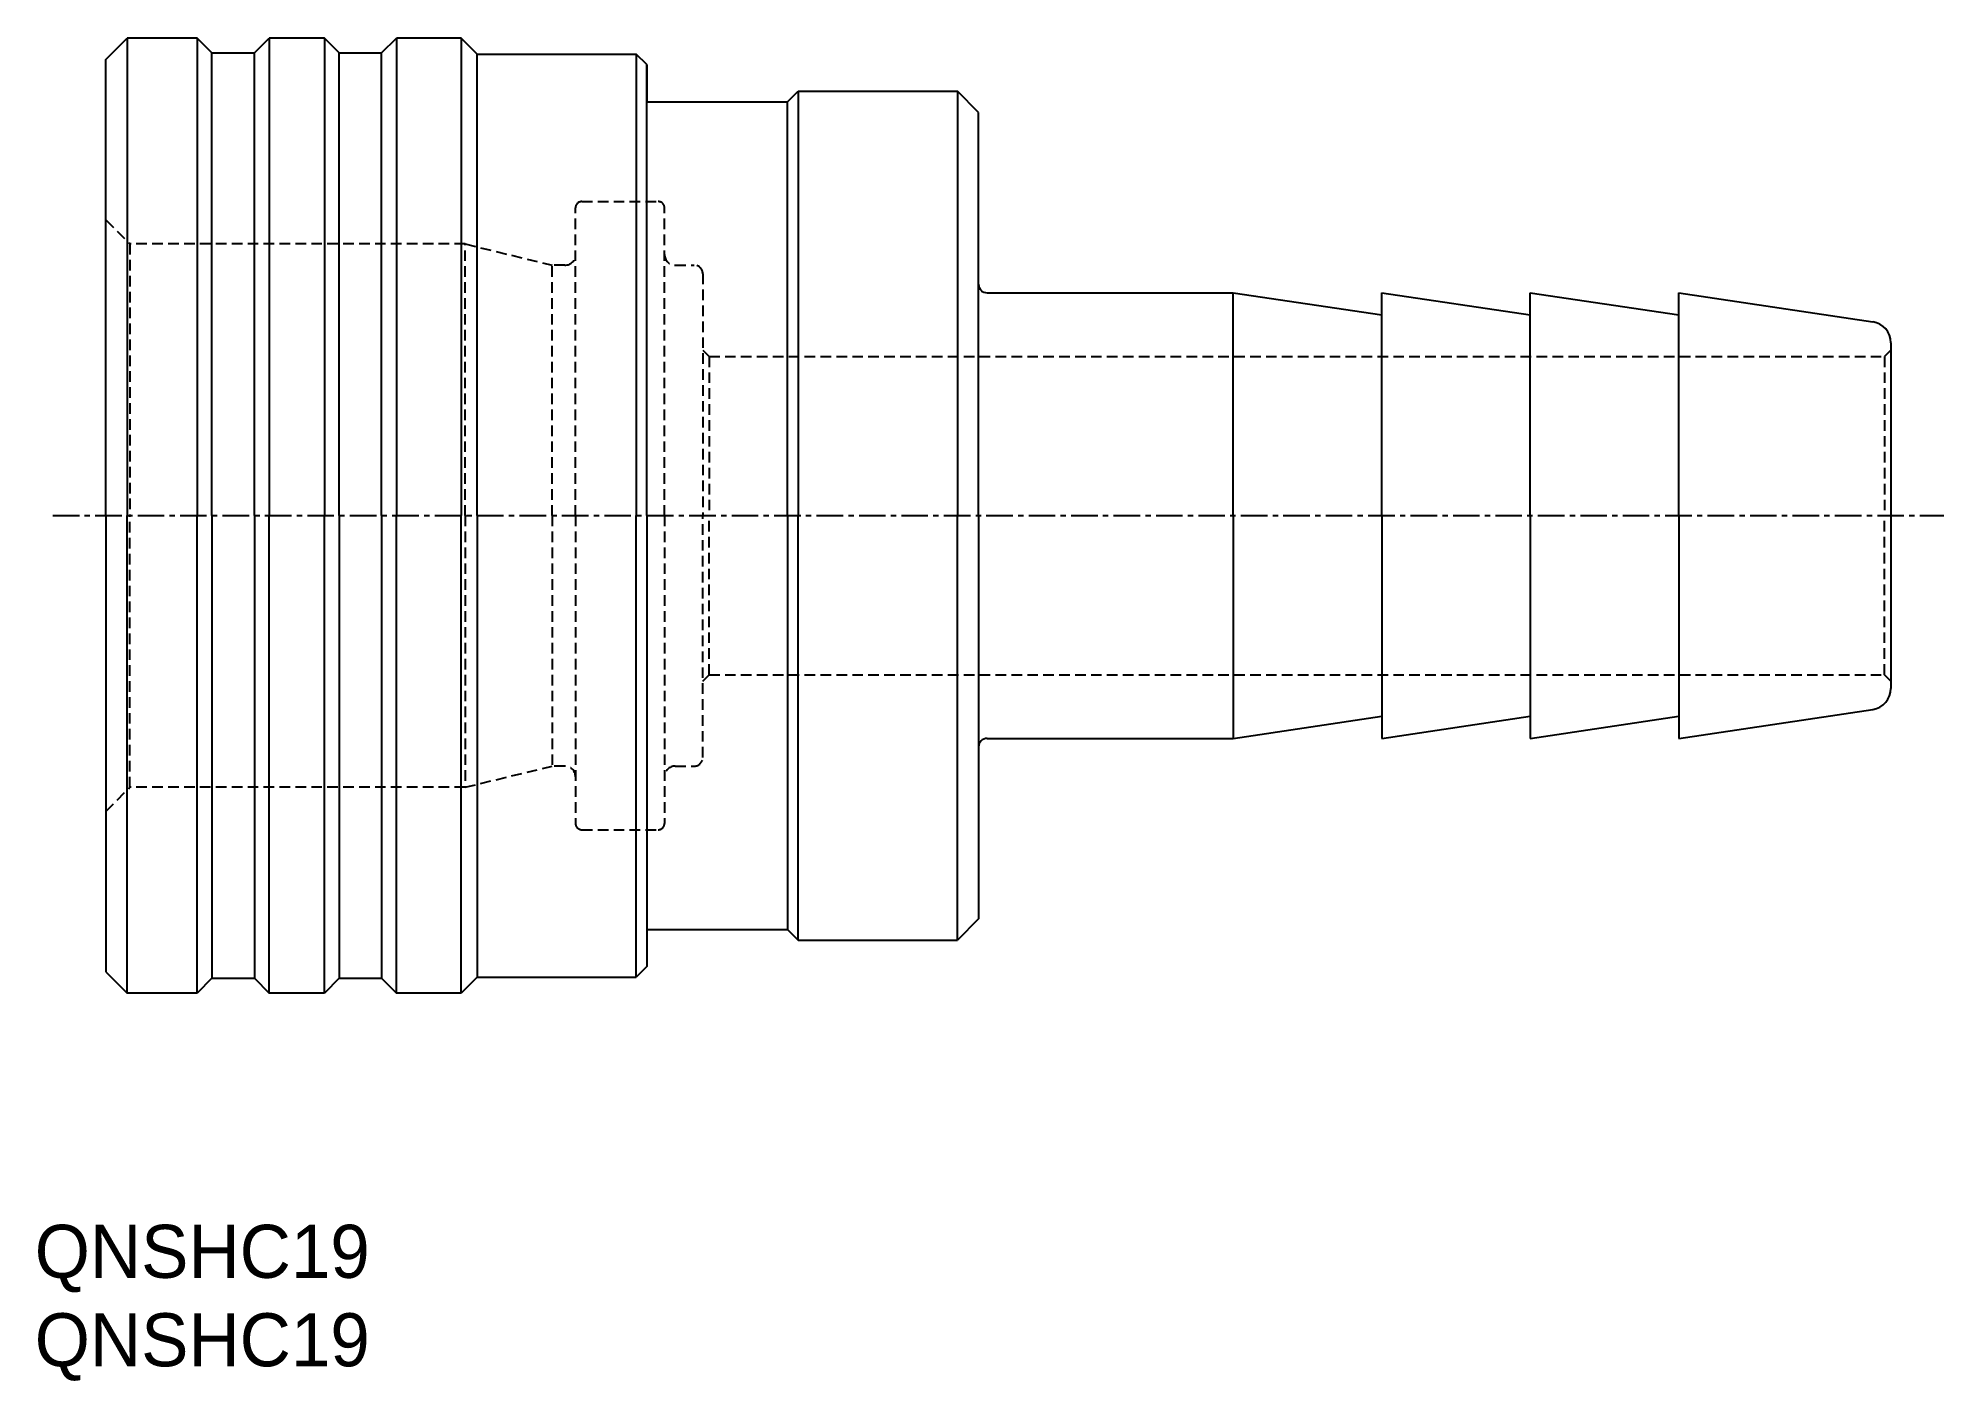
# Model space of a CAD drawing. Extents: x 145.2 to 235, y 191.5 to 254.8.
import ezdxf

# ---------------------------------------------------------------- set-up
doc = ezdxf.new("R2010")
doc.units = 0
doc.linetypes.add('CENTER', pattern=[2, 1.25, -0.25, 0.25, -0.25])
doc.linetypes.add('DASHED', pattern=[0.75, 0.5, -0.25])
doc.layers.get('0').update_dxf_attribs({"linetype": 'CONTINUOUS'})
doc.layers.add('CENTER', color=1, linetype='CENTER')

msp = doc.modelspace()

# ---------------------------------------------------------------- linework, layer by layer
at = {"linetype": 'CONTINUOUS'}
for p, q in [((148.408, 253.784), (149.408, 254.784)), ((152.708, 254.784), (149.408, 254.784)), ((149.408, 254.784), (149.408, 232.284)), ((153.408, 254.084), (152.708, 254.784)), ((152.708, 254.784), (152.708, 232.284)), ((155.408, 254.084), (156.108, 254.784)), ((158.708, 254.784), (156.108, 254.784)), ((156.108, 254.784), (156.108, 232.284)), ((159.408, 254.084), (158.708, 254.784)), ((158.708, 254.784), (158.708, 232.284)), ((161.408, 254.084), (162.108, 254.784)), ((165.158, 254.784), (162.108, 254.784)), ((162.108, 254.784), (162.108, 232.284)), ((165.908, 254.034), (165.158, 254.784)), ((165.158, 254.784), (165.158, 232.284)), ((148.408, 232.284), (148.408, 253.784)), ((153.408, 254.084), (155.408, 254.084)), ((153.408, 232.284), (153.408, 254.084)), ((155.408, 232.284), (155.408, 254.084)), ((159.408, 254.084), (161.408, 254.084)), ((159.408, 232.284), (159.408, 254.084)), ((161.408, 232.284), (161.408, 254.084)), ((165.908, 254.034), (173.408, 254.034)), ((165.908, 232.284), (165.908, 254.034)), ((173.908, 253.534), (173.408, 254.034)), ((173.408, 254.034), (173.408, 232.284)), ((173.908, 253.534), (173.908, 251.784)), ((173.908, 232.284), (173.908, 253.534)), ((173.908, 251.784), (180.544, 251.784)), ((180.544, 251.784), (181.044, 252.284)), ((180.544, 232.284), (180.544, 251.784)), ((181.044, 252.284), (188.544, 252.284)), ((181.044, 252.284), (181.044, 232.284)), ((189.544, 251.284), (188.544, 252.284)), ((188.544, 252.284), (188.544, 232.284)), ((189.544, 243.184), (189.544, 251.284)), ((189.544, 232.284), (189.544, 251.284)), ((189.944, 242.784), (201.544, 242.784)), ((201.544, 242.784), (208.544, 241.738)), ((201.544, 232.284), (201.544, 242.784)), ((208.544, 242.784), (215.544, 241.738)), ((208.544, 241.738), (208.544, 242.784)), ((208.544, 232.284), (208.544, 242.784)), ((215.544, 242.784), (222.544, 241.738)), ((215.544, 241.738), (215.544, 242.784)), ((215.544, 232.284), (215.544, 242.784)), ((222.544, 242.784), (231.692, 241.417)), ((222.544, 241.738), (222.544, 242.784)), ((222.544, 232.284), (222.544, 242.784)), ((232.544, 240.428), (232.544, 232.284)), ((148.408, 232.284), (148.408, 210.784)), ((149.408, 209.784), (149.408, 232.284)), ((152.708, 209.784), (152.708, 232.284)), ((153.408, 232.284), (153.408, 210.484)), ((155.408, 232.284), (155.408, 210.484)), ((156.108, 209.784), (156.108, 232.284)), ((158.708, 209.784), (158.708, 232.284)), ((159.408, 232.284), (159.408, 210.484)), ((161.408, 232.284), (161.408, 210.484)), ((162.108, 209.784), (162.108, 232.284)), ((165.158, 209.784), (165.158, 232.284)), ((165.908, 232.284), (165.908, 210.534)), ((173.408, 210.534), (173.408, 232.284)), ((173.908, 232.284), (173.908, 211.034)), ((180.544, 232.284), (180.544, 212.784)), ((181.044, 212.284), (181.044, 232.284)), ((188.544, 212.284), (188.544, 232.284)), ((189.544, 232.284), (189.544, 213.284)), ((201.544, 232.284), (201.544, 221.784)), ((208.544, 232.284), (208.544, 221.784)), ((215.544, 232.284), (215.544, 221.784)), ((222.544, 232.284), (222.544, 221.784)), ((232.544, 232.284), (232.544, 224.14)), ((201.544, 221.784), (208.544, 222.83)), ((208.544, 221.784), (215.544, 222.83)), ((215.544, 221.784), (222.544, 222.83)), ((222.544, 221.784), (231.692, 223.151)), ((189.944, 221.784), (201.544, 221.784)), ((189.544, 213.284), (188.544, 212.284)), ((173.908, 212.784), (180.544, 212.784)), ((180.544, 212.784), (181.044, 212.284)), ((181.044, 212.284), (188.544, 212.284)), ((148.408, 210.784), (149.408, 209.784)), ((153.408, 210.484), (152.708, 209.784)), ((153.408, 210.484), (155.408, 210.484)), ((155.408, 210.484), (156.108, 209.784)), ((159.408, 210.484), (158.708, 209.784)), ((159.408, 210.484), (161.408, 210.484)), ((161.408, 210.484), (162.108, 209.784)), ((165.908, 210.534), (165.158, 209.784)), ((165.908, 210.534), (173.408, 210.534)), ((173.908, 211.034), (173.408, 210.534)), ((152.708, 209.784), (149.408, 209.784)), ((158.708, 209.784), (156.108, 209.784)), ((165.158, 209.784), (162.108, 209.784))]:
    msp.add_line(p, q, dxfattribs=at)
at = {"color": 3, "linetype": 'DASHED'}
for p, q in [((170.844, 247.084), (174.444, 247.084)), ((148.408, 246.22), (149.544, 245.084)), ((170.544, 232.284), (170.544, 246.784)), ((174.744, 232.284), (174.744, 246.784)), ((165.344, 245.084), (149.544, 245.084)), ((149.544, 245.084), (149.544, 232.284)), ((165.344, 232.284), (165.344, 245.084)), ((165.344, 245.084), (169.444, 244.084)), ((170.044, 244.084), (169.444, 244.084)), ((169.444, 232.284), (169.444, 244.084)), ((175.244, 244.084), (176.144, 244.084)), ((176.544, 243.684), (176.544, 232.284)), ((176.544, 240.084), (176.844, 239.784)), ((232.544, 240.084), (232.244, 239.784)), ((176.844, 239.784), (232.244, 239.784)), ((176.844, 239.784), (176.844, 232.284)), ((232.244, 239.784), (232.244, 232.284)), ((149.544, 219.484), (149.544, 232.284)), ((165.344, 232.284), (165.344, 219.484)), ((169.444, 232.284), (169.444, 220.484)), ((170.544, 232.284), (170.544, 217.784)), ((174.744, 232.284), (174.744, 217.784)), ((176.544, 220.884), (176.544, 232.284)), ((176.844, 224.784), (176.844, 232.284)), ((232.244, 224.784), (232.244, 232.284)), ((176.544, 224.484), (176.844, 224.784)), ((176.844, 224.784), (232.244, 224.784)), ((232.544, 224.484), (232.244, 224.784)), ((165.344, 219.484), (169.444, 220.484)), ((170.044, 220.484), (169.444, 220.484)), ((175.244, 220.484), (176.144, 220.484)), ((148.408, 218.348), (149.544, 219.484)), ((165.344, 219.484), (149.544, 219.484)), ((170.844, 217.484), (174.444, 217.484))]:
    msp.add_line(p, q, dxfattribs=at)
for centre, radius, start, end in [((170.844, 246.784), 0.3, 90, 180), ((174.444, 246.784), 0.3, 0, 90), ((170.044, 244.584), 0.5, 270, 0), ((175.244, 244.584), 0.5, 180, 270), ((176.144, 243.684), 0.4, 0, 90), ((170.044, 219.984), 0.5, 0, 90), ((175.244, 219.984), 0.5, 90, 180), ((176.144, 220.884), 0.4, 270, 0), ((170.844, 217.784), 0.3, 180, 270), ((174.444, 217.784), 0.3, 270, 0)]:
    msp.add_arc(centre, radius, start, end, dxfattribs=at)
at = {"linetype": 'CONTINUOUS'}
for centre, radius, start, end in [((189.944, 243.184), 0.4, 180, 270), ((231.544, 240.428), 1, 0, 81.5), ((231.544, 224.14), 1, 278.5, 0), ((189.944, 221.384), 0.4, 90, 180)]:
    msp.add_arc(centre, radius, start, end, dxfattribs=at)
at = {"layer": 'CENTER', "color": 1, "linetype": 'CENTER'}
msp.add_line((145.908, 232.284), (235.044, 232.284), dxfattribs=at)

# ---------------------------------------------------------------- texts
for p in [(145.056, 196.368), (145.056, 192.201)]:
    msp.add_text('QNSHC19', height=2.5).set_placement(p)

doc.saveas('drawing.dxf')
